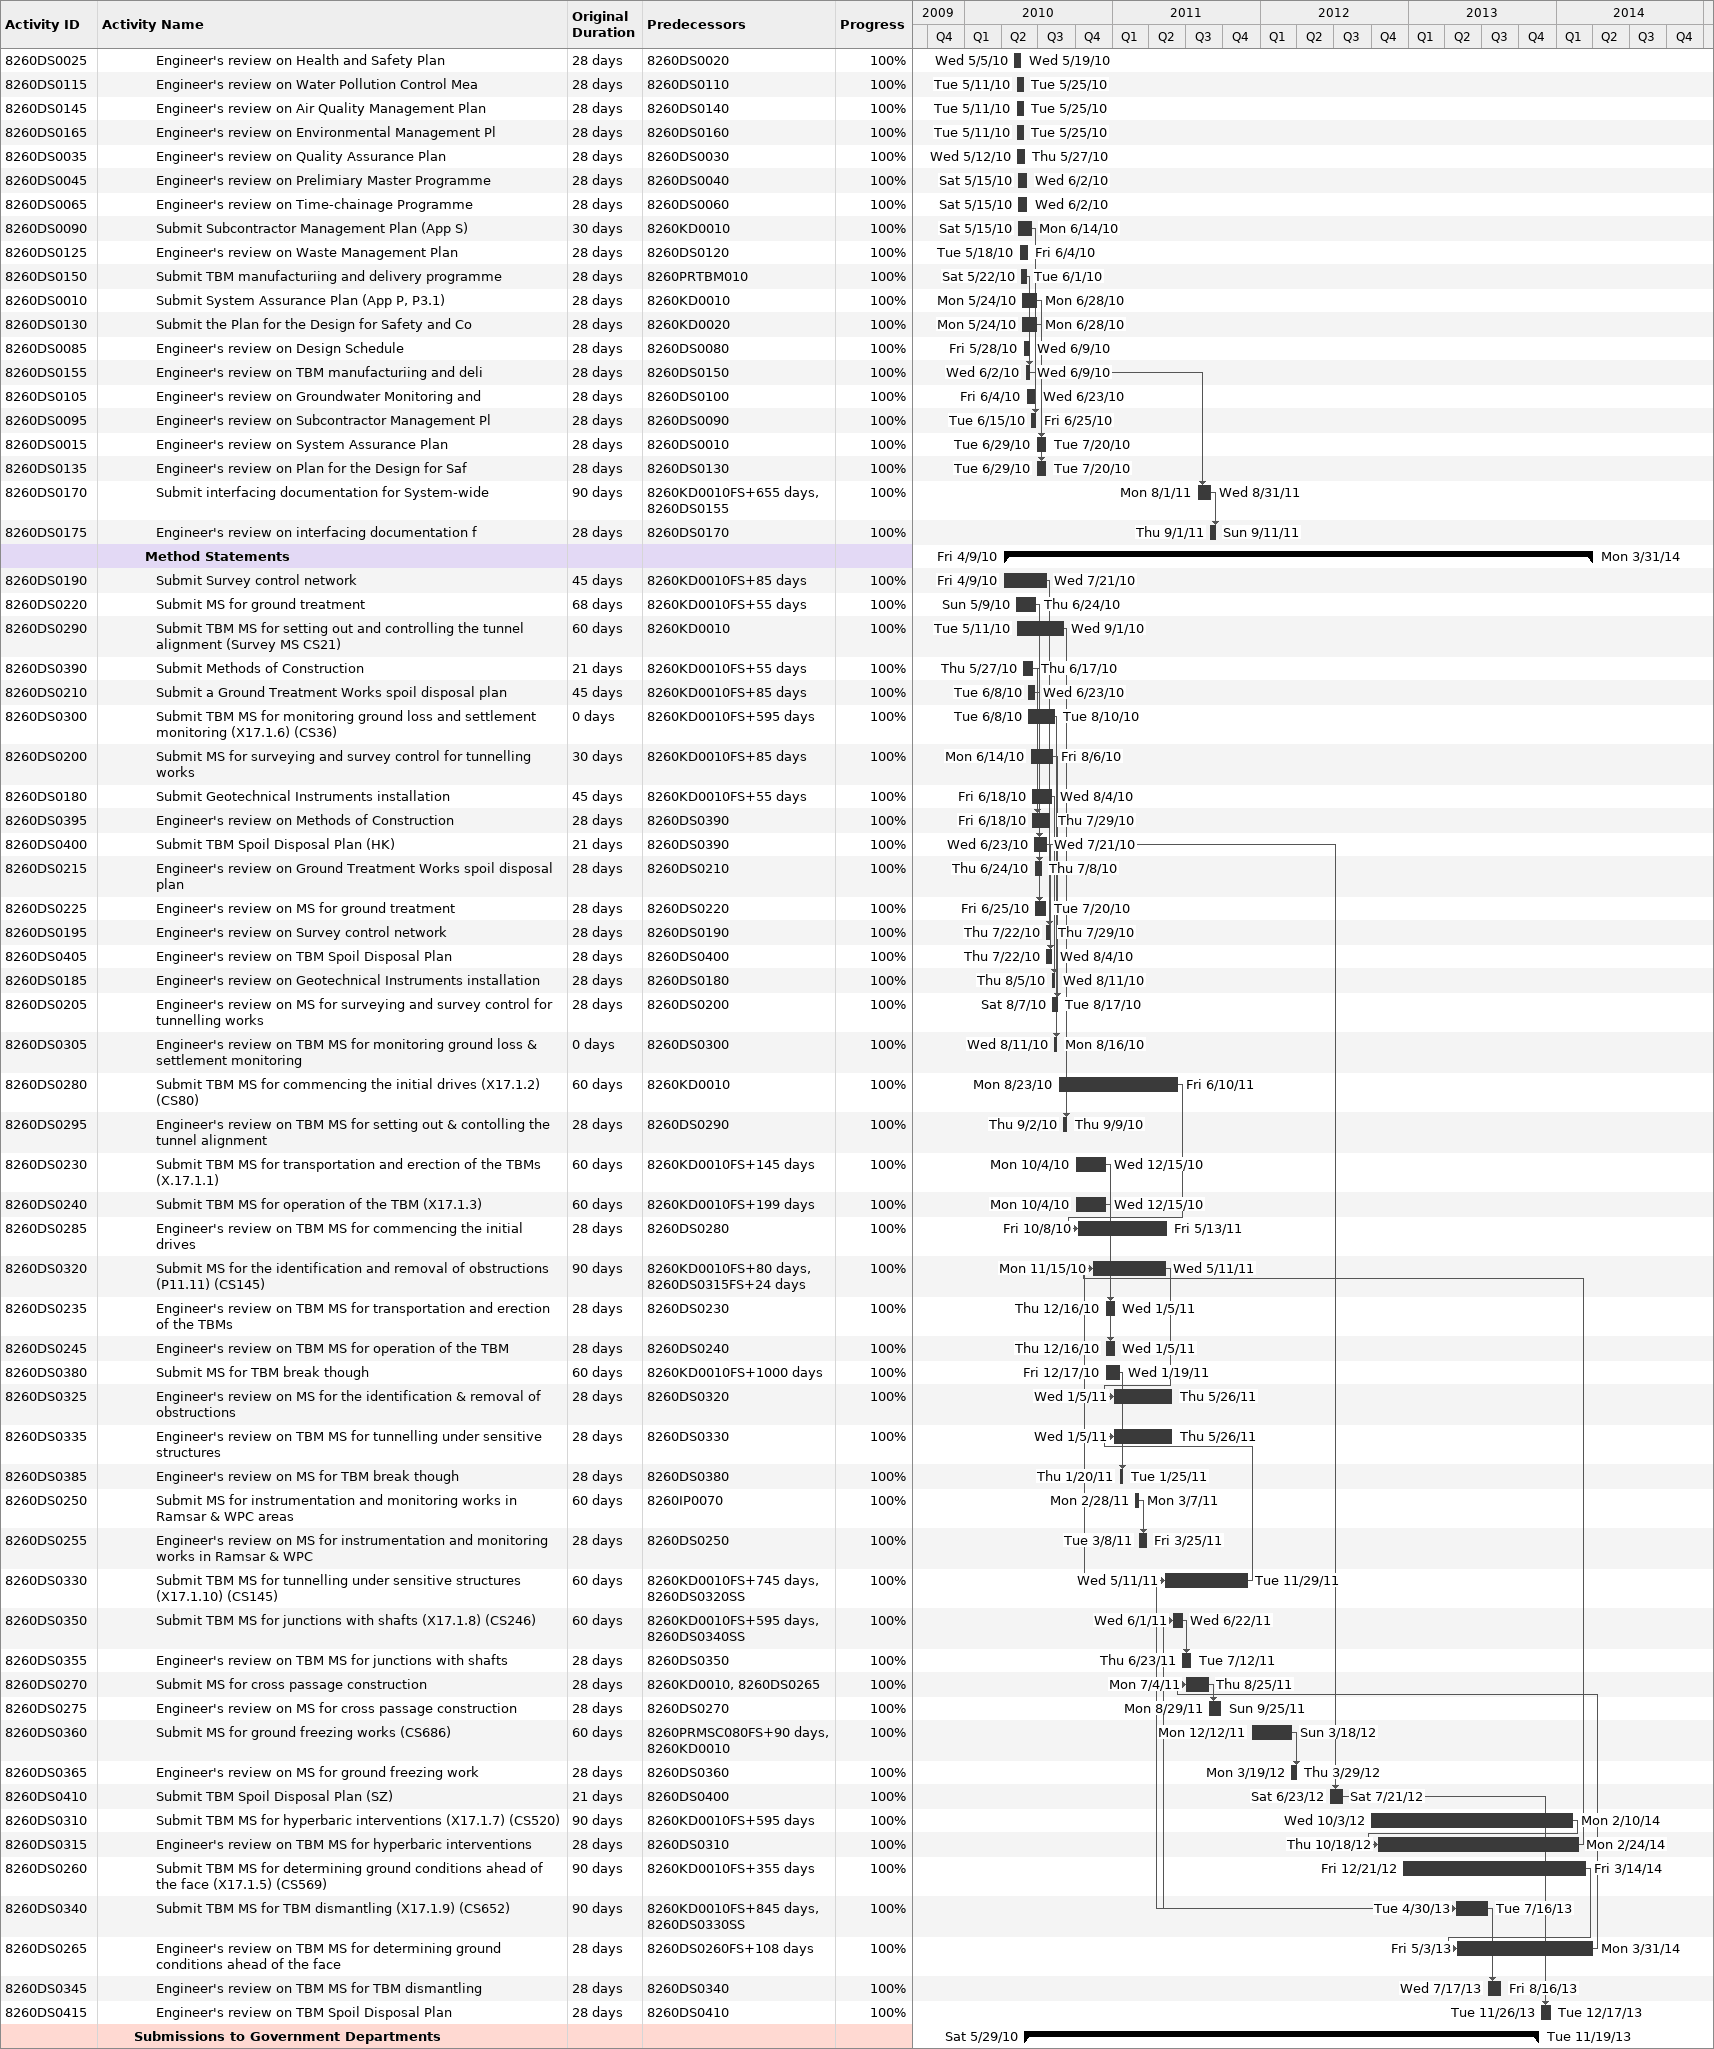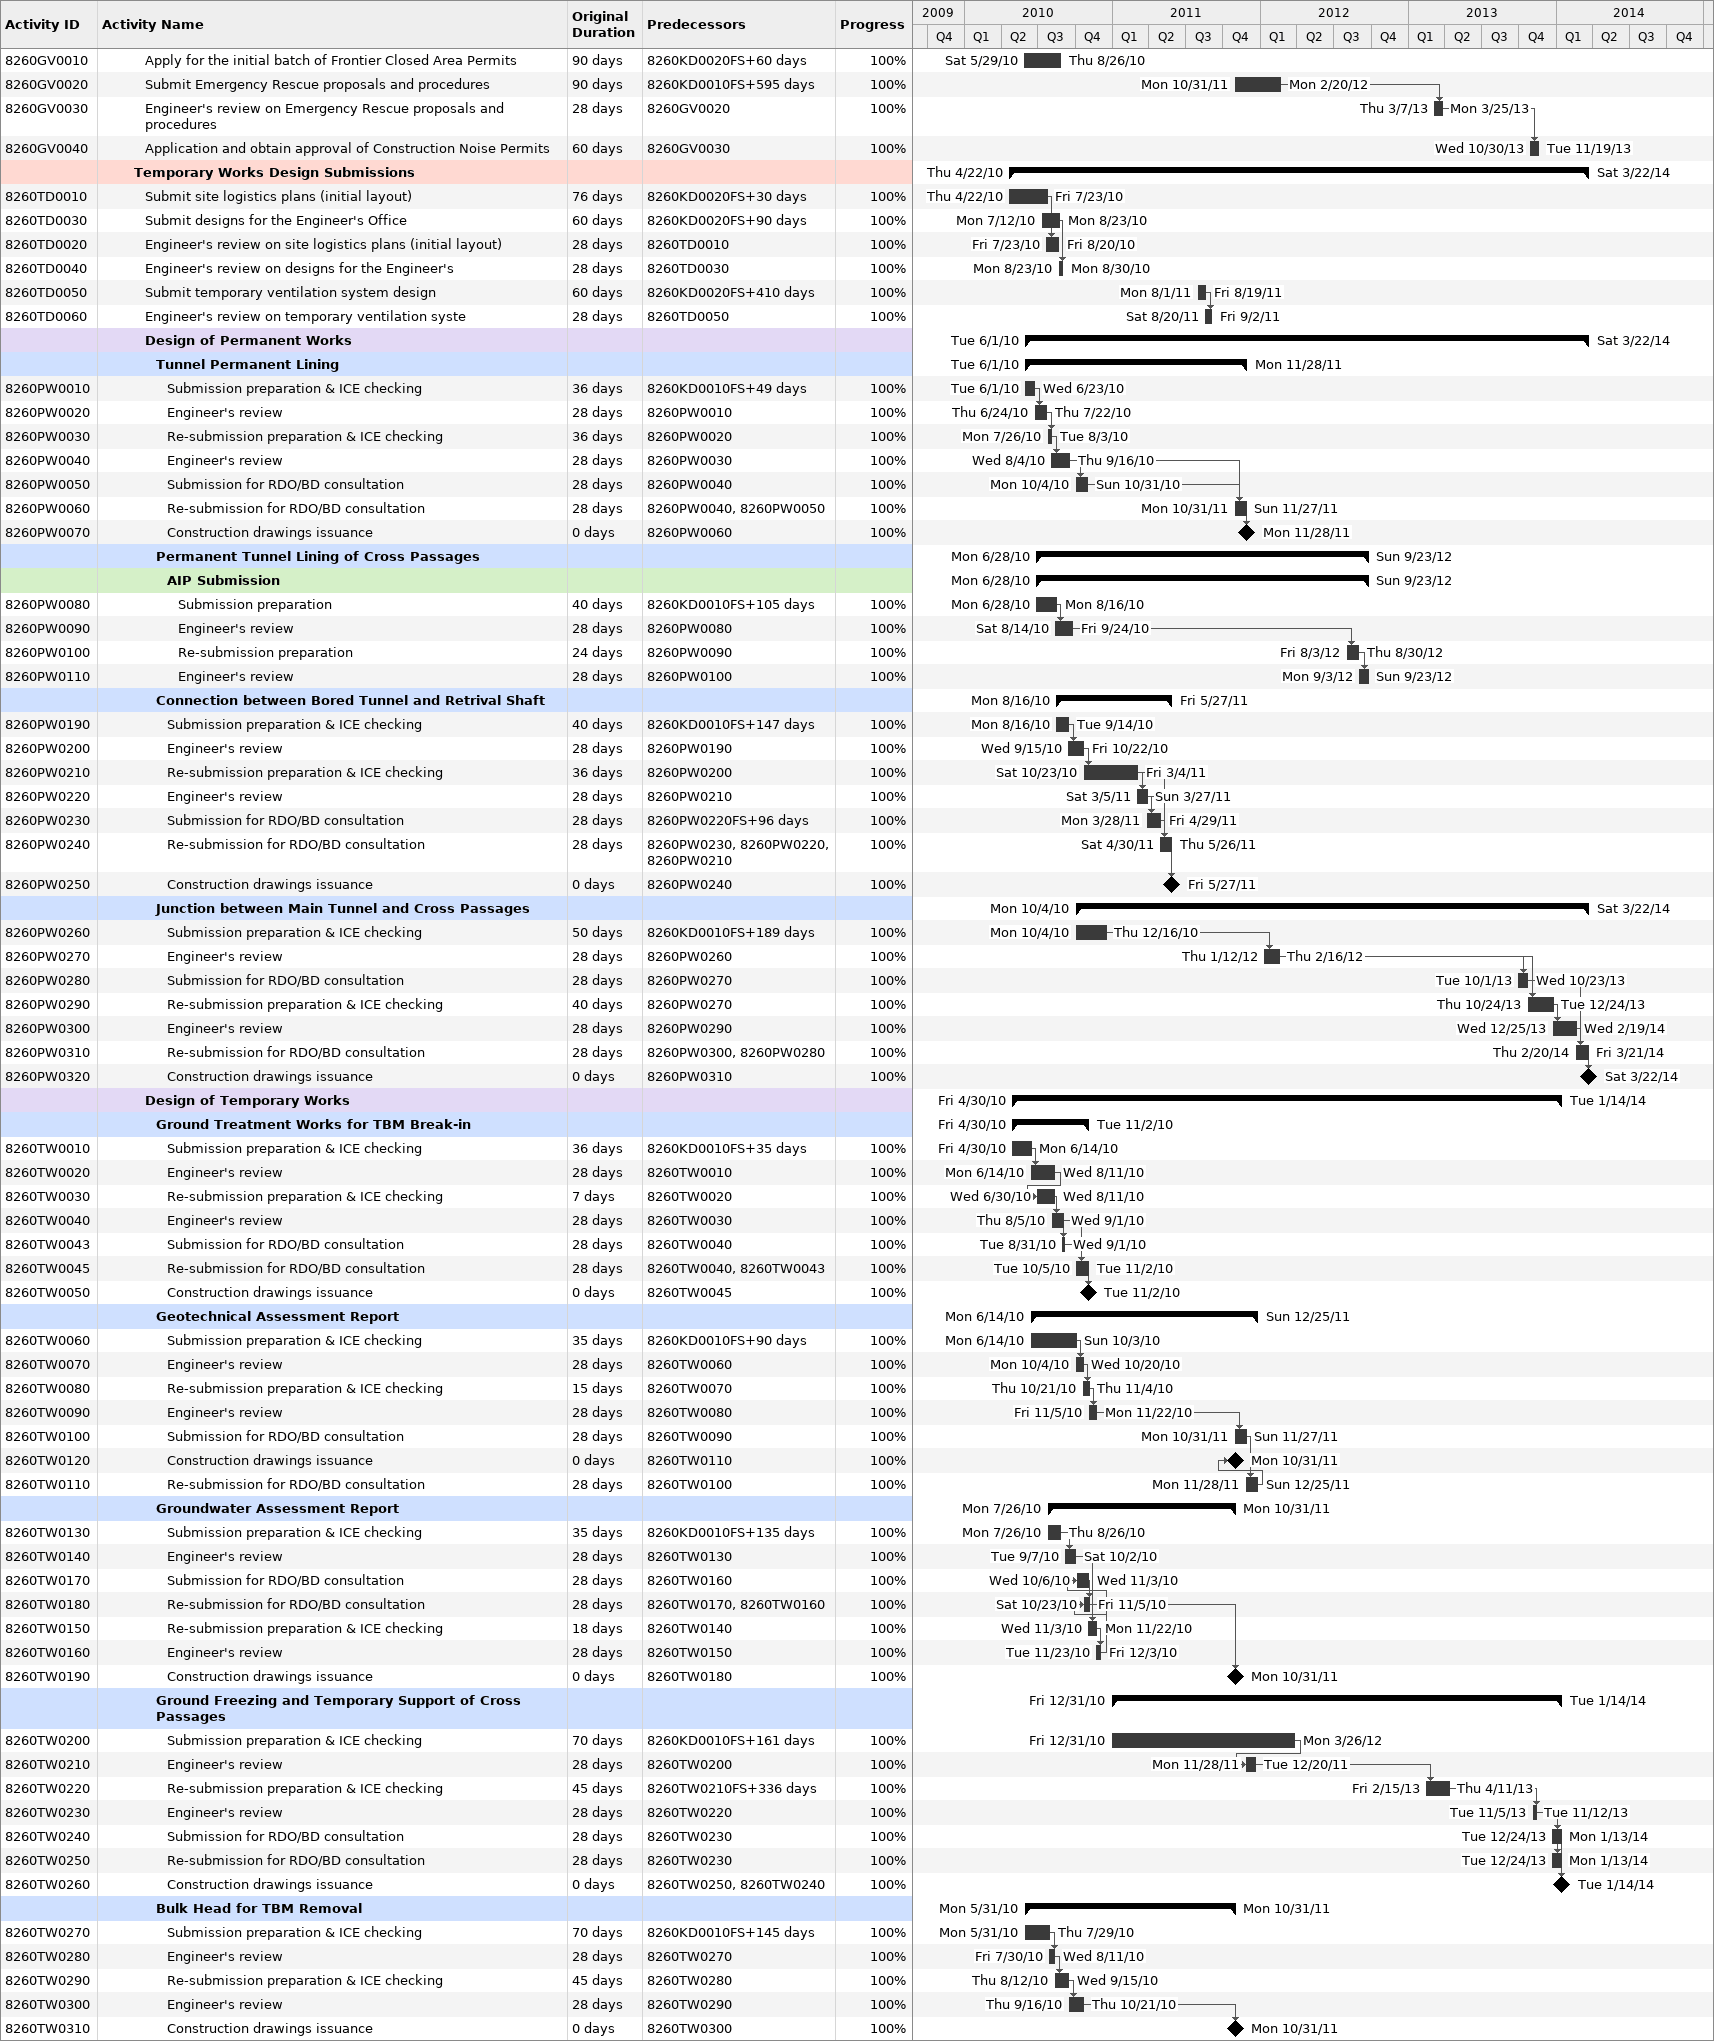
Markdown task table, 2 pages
| ID | Level | Task | Original duration | Start | Finish | Predecessors | % complete |
|---|---|---|---|---|---|---|---|
| 8260DS0025 | 6 | Engineer's review on Health and Safety Plan | 28d | 2010-05-05 | 2010-05-19 | 8260DS0020 | 100 |
| 8260DS0115 | 6 | Engineer's review on Water Pollution Control Mea | 28d | 2010-05-11 | 2010-05-25 | 8260DS0110 | 100 |
| 8260DS0145 | 6 | Engineer's review on Air Quality Management Plan | 28d | 2010-05-11 | 2010-05-25 | 8260DS0140 | 100 |
| 8260DS0165 | 6 | Engineer's review on Environmental Management Pl | 28d | 2010-05-11 | 2010-05-25 | 8260DS0160 | 100 |
| 8260DS0035 | 6 | Engineer's review on Quality Assurance Plan | 28d | 2010-05-12 | 2010-05-27 | 8260DS0030 | 100 |
| 8260DS0045 | 6 | Engineer's review on Prelimiary Master Programme | 28d | 2010-05-15 | 2010-06-02 | 8260DS0040 | 100 |
| 8260DS0065 | 6 | Engineer's review on Time-chainage Programme | 28d | 2010-05-15 | 2010-06-02 | 8260DS0060 | 100 |
| 8260DS0090 | 6 | Submit Subcontractor Management Plan (App S) | 30d | 2010-05-15 | 2010-06-14 | 8260KD0010 | 100 |
| 8260DS0125 | 6 | Engineer's review on Waste Management Plan | 28d | 2010-05-18 | 2010-06-04 | 8260DS0120 | 100 |
| 8260DS0150 | 6 | Submit TBM manufacturiing and delivery programme | 28d | 2010-05-22 | 2010-06-01 | 8260PRTBM010 | 100 |
| 8260DS0010 | 6 | Submit System Assurance Plan (App P, P3.1) | 28d | 2010-05-24 | 2010-06-28 | 8260KD0010 | 100 |
| 8260DS0130 | 6 | Submit the Plan for the Design for Safety and Co | 28d | 2010-05-24 | 2010-06-28 | 8260KD0020 | 100 |
| 8260DS0085 | 6 | Engineer's review on Design Schedule | 28d | 2010-05-28 | 2010-06-09 | 8260DS0080 | 100 |
| 8260DS0155 | 6 | Engineer's review on TBM manufacturiing and deli | 28d | 2010-06-02 | 2010-06-09 | 8260DS0150 | 100 |
| 8260DS0105 | 6 | Engineer's review on Groundwater Monitoring and | 28d | 2010-06-04 | 2010-06-23 | 8260DS0100 | 100 |
| 8260DS0095 | 6 | Engineer's review on Subcontractor Management Pl | 28d | 2010-06-15 | 2010-06-25 | 8260DS0090 | 100 |
| 8260DS0015 | 6 | Engineer's review on System Assurance Plan | 28d | 2010-06-29 | 2010-07-20 | 8260DS0010 | 100 |
| 8260DS0135 | 6 | Engineer's review on Plan for the Design for Saf | 28d | 2010-06-29 | 2010-07-20 | 8260DS0130 | 100 |
| 8260DS0170 | 6 | Submit interfacing documentation for System-wide | 90d | 2011-08-01 | 2011-08-31 | 8260KD0010FS+655d, 8260DS0155 | 100 |
| 8260DS0175 | 6 | Engineer's review on interfacing documentation f | 28d | 2011-09-01 | 2011-09-11 | 8260DS0170 | 100 |
|  | 5 | **Method Statements** |  | 2010-04-09 | 2014-03-31 |  |  |
| 8260DS0190 | 6 | Submit Survey control network | 45d | 2010-04-09 | 2010-07-21 | 8260KD0010FS+85d | 100 |
| 8260DS0220 | 6 | Submit MS for ground treatment | 68d | 2010-05-09 | 2010-06-24 | 8260KD0010FS+55d | 100 |
| 8260DS0290 | 6 | Submit TBM MS for setting out and controlling the tunnel alignment (Survey MS CS21) | 60d | 2010-05-11 | 2010-09-01 | 8260KD0010 | 100 |
| 8260DS0390 | 6 | Submit Methods of Construction | 21d | 2010-05-27 | 2010-06-17 | 8260KD0010FS+55d | 100 |
| 8260DS0210 | 6 | Submit a Ground Treatment Works spoil disposal plan | 45d | 2010-06-08 | 2010-06-23 | 8260KD0010FS+85d | 100 |
| 8260DS0300 | 6 | Submit TBM MS for monitoring ground loss and settlement monitoring (X17.1.6) (CS36) | 0d | 2010-06-08 | 2010-08-10 | 8260KD0010FS+595d | 100 |
| 8260DS0200 | 6 | Submit MS for surveying and survey control for tunnelling works | 30d | 2010-06-14 | 2010-08-06 | 8260KD0010FS+85d | 100 |
| 8260DS0180 | 6 | Submit Geotechnical Instruments installation | 45d | 2010-06-18 | 2010-08-04 | 8260KD0010FS+55d | 100 |
| 8260DS0395 | 6 | Engineer's review on Methods of Construction | 28d | 2010-06-18 | 2010-07-29 | 8260DS0390 | 100 |
| 8260DS0400 | 6 | Submit TBM Spoil Disposal Plan (HK) | 21d | 2010-06-23 | 2010-07-21 | 8260DS0390 | 100 |
| 8260DS0215 | 6 | Engineer's review on Ground Treatment Works spoil disposal plan | 28d | 2010-06-24 | 2010-07-08 | 8260DS0210 | 100 |
| 8260DS0225 | 6 | Engineer's review on MS for ground treatment | 28d | 2010-06-25 | 2010-07-20 | 8260DS0220 | 100 |
| 8260DS0195 | 6 | Engineer's review on Survey control network | 28d | 2010-07-22 | 2010-07-29 | 8260DS0190 | 100 |
| 8260DS0405 | 6 | Engineer's review on TBM Spoil Disposal Plan | 28d | 2010-07-22 | 2010-08-04 | 8260DS0400 | 100 |
| 8260DS0185 | 6 | Engineer's review on Geotechnical Instruments installation | 28d | 2010-08-05 | 2010-08-11 | 8260DS0180 | 100 |
| 8260DS0205 | 6 | Engineer's review on MS for surveying and survey control for tunnelling works | 28d | 2010-08-07 | 2010-08-17 | 8260DS0200 | 100 |
| 8260DS0305 | 6 | Engineer's review on TBM MS for monitoring ground loss & settlement monitoring | 0d | 2010-08-11 | 2010-08-16 | 8260DS0300 | 100 |
| 8260DS0280 | 6 | Submit TBM MS for commencing the initial drives (X17.1.2) (CS80) | 60d | 2010-08-23 | 2011-06-10 | 8260KD0010 | 100 |
| 8260DS0295 | 6 | Engineer's review on TBM MS for setting out & contolling the tunnel alignment | 28d | 2010-09-02 | 2010-09-09 | 8260DS0290 | 100 |
| 8260DS0230 | 6 | Submit TBM MS for transportation and erection of the TBMs (X.17.1.1) | 60d | 2010-10-04 | 2010-12-15 | 8260KD0010FS+145d | 100 |
| 8260DS0240 | 6 | Submit TBM MS for operation of the TBM (X17.1.3) | 60d | 2010-10-04 | 2010-12-15 | 8260KD0010FS+199d | 100 |
| 8260DS0285 | 6 | Engineer's review on TBM MS for commencing the initial drives | 28d | 2010-10-08 | 2011-05-13 | 8260DS0280 | 100 |
| 8260DS0320 | 6 | Submit MS for the identification and removal of obstructions (P11.11) (CS145) | 90d | 2010-11-15 | 2011-05-11 | 8260KD0010FS+80d, 8260DS0315FS+24d | 100 |
| 8260DS0235 | 6 | Engineer's review on TBM MS for transportation and erection of the TBMs | 28d | 2010-12-16 | 2011-01-05 | 8260DS0230 | 100 |
| 8260DS0245 | 6 | Engineer's review on TBM MS for operation of the TBM | 28d | 2010-12-16 | 2011-01-05 | 8260DS0240 | 100 |
| 8260DS0380 | 6 | Submit MS for TBM break though | 60d | 2010-12-17 | 2011-01-19 | 8260KD0010FS+1000d | 100 |
| 8260DS0325 | 6 | Engineer's review on MS for the identification & removal of obstructions | 28d | 2011-01-05 | 2011-05-26 | 8260DS0320 | 100 |
| 8260DS0335 | 6 | Engineer's review on TBM MS for tunnelling under sensitive structures | 28d | 2011-01-05 | 2011-05-26 | 8260DS0330 | 100 |
| 8260DS0385 | 6 | Engineer's review on MS for TBM break though | 28d | 2011-01-20 | 2011-01-25 | 8260DS0380 | 100 |
| 8260DS0250 | 6 | Submit MS for instrumentation and monitoring works in Ramsar & WPC areas | 60d | 2011-02-28 | 2011-03-07 | 8260IP0070 | 100 |
| 8260DS0255 | 6 | Engineer's review on MS for instrumentation and monitoring works in Ramsar & WPC | 28d | 2011-03-08 | 2011-03-25 | 8260DS0250 | 100 |
| 8260DS0330 | 6 | Submit TBM MS for tunnelling under sensitive structures (X17.1.10) (CS145) | 60d | 2011-05-11 | 2011-11-29 | 8260KD0010FS+745d, 8260DS0320SS | 100 |
| 8260DS0350 | 6 | Submit TBM MS for junctions with shafts (X17.1.8) (CS246) | 60d | 2011-06-01 | 2011-06-22 | 8260KD0010FS+595d, 8260DS0340SS | 100 |
| 8260DS0355 | 6 | Engineer's review on TBM MS for junctions with shafts | 28d | 2011-06-23 | 2011-07-12 | 8260DS0350 | 100 |
| 8260DS0270 | 6 | Submit MS for cross passage construction | 28d | 2011-07-04 | 2011-08-25 | 8260KD0010, 8260DS0265 | 100 |
| 8260DS0275 | 6 | Engineer's review on MS for cross passage construction | 28d | 2011-08-29 | 2011-09-25 | 8260DS0270 | 100 |
| 8260DS0360 | 6 | Submit MS for ground freezing works (CS686) | 60d | 2011-12-12 | 2012-03-18 | 8260PRMSC080FS+90d, 8260KD0010 | 100 |
| 8260DS0365 | 6 | Engineer's review on MS for ground freezing work | 28d | 2012-03-19 | 2012-03-29 | 8260DS0360 | 100 |
| 8260DS0410 | 6 | Submit TBM Spoil Disposal Plan (SZ) | 21d | 2012-06-23 | 2012-07-21 | 8260DS0400 | 100 |
| 8260DS0310 | 6 | Submit TBM MS for hyperbaric interventions (X17.1.7) (CS520) | 90d | 2012-10-03 | 2014-02-10 | 8260KD0010FS+595d | 100 |
| 8260DS0315 | 6 | Engineer's review on TBM MS for hyperbaric interventions | 28d | 2012-10-18 | 2014-02-24 | 8260DS0310 | 100 |
| 8260DS0260 | 6 | Submit TBM MS for determining ground conditions ahead of the face (X17.1.5) (CS569) | 90d | 2012-12-21 | 2014-03-14 | 8260KD0010FS+355d | 100 |
| 8260DS0340 | 6 | Submit TBM MS for TBM dismantling (X17.1.9) (CS652) | 90d | 2013-04-30 | 2013-07-16 | 8260KD0010FS+845d, 8260DS0330SS | 100 |
| 8260DS0265 | 6 | Engineer's review on TBM MS for determining ground conditions ahead of the face | 28d | 2013-05-03 | 2014-03-31 | 8260DS0260FS+108d | 100 |
| 8260DS0345 | 6 | Engineer's review on TBM MS for TBM dismantling | 28d | 2013-07-17 | 2013-08-16 | 8260DS0340 | 100 |
| 8260DS0415 | 6 | Engineer's review on TBM Spoil Disposal Plan | 28d | 2013-11-26 | 2013-12-17 | 8260DS0410 | 100 |
|  | 4 | **Submissions to Government Departments** |  | 2010-05-29 | 2013-11-19 |  |  |
| 8260GV0010 | 5 | Apply for the initial batch of Frontier Closed Area Permits | 90d | 2010-05-29 | 2010-08-26 | 8260KD0020FS+60d | 100 |
| 8260GV0020 | 5 | Submit Emergency Rescue proposals and procedures | 90d | 2011-10-31 | 2012-02-20 | 8260KD0010FS+595d | 100 |
| 8260GV0030 | 5 | Engineer's review on Emergency Rescue proposals and procedures | 28d | 2013-03-07 | 2013-03-25 | 8260GV0020 | 100 |
| 8260GV0040 | 5 | Application and obtain approval of Construction Noise Permits | 60d | 2013-10-30 | 2013-11-19 | 8260GV0030 | 100 |
|  | 4 | **Temporary Works Design Submissions** |  | 2010-04-22 | 2014-03-22 |  |  |
| 8260TD0010 | 5 | Submit site logistics plans (initial layout) | 76d | 2010-04-22 | 2010-07-23 | 8260KD0020FS+30d | 100 |
| 8260TD0030 | 5 | Submit designs for the Engineer's Office | 60d | 2010-07-12 | 2010-08-23 | 8260KD0020FS+90d | 100 |
| 8260TD0020 | 5 | Engineer's review on site logistics plans (initial layout) | 28d | 2010-07-23 | 2010-08-20 | 8260TD0010 | 100 |
| 8260TD0040 | 5 | Engineer's review on designs for the Engineer's | 28d | 2010-08-23 | 2010-08-30 | 8260TD0030 | 100 |
| 8260TD0050 | 5 | Submit temporary ventilation system design | 60d | 2011-08-01 | 2011-08-19 | 8260KD0020FS+410d | 100 |
| 8260TD0060 | 5 | Engineer's review on temporary ventilation syste | 28d | 2011-08-20 | 2011-09-02 | 8260TD0050 | 100 |
|  | 5 | **Design of Permanent Works** |  | 2010-06-01 | 2014-03-22 |  |  |
|  | 6 | **Tunnel Permanent Lining** |  | 2010-06-01 | 2011-11-28 |  |  |
| 8260PW0010 | 7 | Submission preparation & ICE checking | 36d | 2010-06-01 | 2010-06-23 | 8260KD0010FS+49d | 100 |
| 8260PW0020 | 7 | Engineer's review | 28d | 2010-06-24 | 2010-07-22 | 8260PW0010 | 100 |
| 8260PW0030 | 7 | Re-submission preparation & ICE checking | 36d | 2010-07-26 | 2010-08-03 | 8260PW0020 | 100 |
| 8260PW0040 | 7 | Engineer's review | 28d | 2010-08-04 | 2010-09-16 | 8260PW0030 | 100 |
| 8260PW0050 | 7 | Submission for RDO/BD consultation | 28d | 2010-10-04 | 2010-10-31 | 8260PW0040 | 100 |
| 8260PW0060 | 7 | Re-submission for RDO/BD consultation | 28d | 2011-10-31 | 2011-11-27 | 8260PW0040, 8260PW0050 | 100 |
| 8260PW0070 | 7 | Construction drawings issuance | 0d | 2011-11-28 | 2011-11-28 | 8260PW0060 | 100 |
|  | 6 | **Permanent Tunnel Lining of Cross Passages** |  | 2010-06-28 | 2012-09-23 |  |  |
|  | 7 | **AIP Submission** |  | 2010-06-28 | 2012-09-23 |  |  |
| 8260PW0080 | 8 | Submission preparation | 40d | 2010-06-28 | 2010-08-16 | 8260KD0010FS+105d | 100 |
| 8260PW0090 | 8 | Engineer's review | 28d | 2010-08-14 | 2010-09-24 | 8260PW0080 | 100 |
| 8260PW0100 | 8 | Re-submission preparation | 24d | 2012-08-03 | 2012-08-30 | 8260PW0090 | 100 |
| 8260PW0110 | 8 | Engineer's review | 28d | 2012-09-03 | 2012-09-23 | 8260PW0100 | 100 |
|  | 6 | **Connection between Bored Tunnel and Retrival Shaft** |  | 2010-08-16 | 2011-05-27 |  |  |
| 8260PW0190 | 7 | Submission preparation & ICE checking | 40d | 2010-08-16 | 2010-09-14 | 8260KD0010FS+147d | 100 |
| 8260PW0200 | 7 | Engineer's review | 28d | 2010-09-15 | 2010-10-22 | 8260PW0190 | 100 |
| 8260PW0210 | 7 | Re-submission preparation & ICE checking | 36d | 2010-10-23 | 2011-03-04 | 8260PW0200 | 100 |
| 8260PW0220 | 7 | Engineer's review | 28d | 2011-03-05 | 2011-03-27 | 8260PW0210 | 100 |
| 8260PW0230 | 7 | Submission for RDO/BD consultation | 28d | 2011-03-28 | 2011-04-29 | 8260PW0220FS+96d | 100 |
| 8260PW0240 | 7 | Re-submission for RDO/BD consultation | 28d | 2011-04-30 | 2011-05-26 | 8260PW0230, 8260PW0220, 8260PW0210 | 100 |
| 8260PW0250 | 7 | Construction drawings issuance | 0d | 2011-05-27 | 2011-05-27 | 8260PW0240 | 100 |
|  | 6 | **Junction between Main Tunnel and Cross Passages** |  | 2010-10-04 | 2014-03-22 |  |  |
| 8260PW0260 | 7 | Submission preparation & ICE checking | 50d | 2010-10-04 | 2010-12-16 | 8260KD0010FS+189d | 100 |
| 8260PW0270 | 7 | Engineer's review | 28d | 2012-01-12 | 2012-02-16 | 8260PW0260 | 100 |
| 8260PW0280 | 7 | Submission for RDO/BD consultation | 28d | 2013-10-01 | 2013-10-23 | 8260PW0270 | 100 |
| 8260PW0290 | 7 | Re-submission preparation & ICE checking | 40d | 2013-10-24 | 2013-12-24 | 8260PW0270 | 100 |
| 8260PW0300 | 7 | Engineer's review | 28d | 2013-12-25 | 2014-02-19 | 8260PW0290 | 100 |
| 8260PW0310 | 7 | Re-submission for RDO/BD consultation | 28d | 2014-02-20 | 2014-03-21 | 8260PW0300, 8260PW0280 | 100 |
| 8260PW0320 | 7 | Construction drawings issuance | 0d | 2014-03-22 | 2014-03-22 | 8260PW0310 | 100 |
|  | 5 | **Design of Temporary Works** |  | 2010-04-30 | 2014-01-14 |  |  |
|  | 6 | **Ground Treatment Works for TBM Break-in** |  | 2010-04-30 | 2010-11-02 |  |  |
| 8260TW0010 | 7 | Submission preparation & ICE checking | 36d | 2010-04-30 | 2010-06-14 | 8260KD0010FS+35d | 100 |
| 8260TW0020 | 7 | Engineer's review | 28d | 2010-06-14 | 2010-08-11 | 8260TW0010 | 100 |
| 8260TW0030 | 7 | Re-submission preparation & ICE checking | 7d | 2010-06-30 | 2010-08-11 | 8260TW0020 | 100 |
| 8260TW0040 | 7 | Engineer's review | 28d | 2010-08-05 | 2010-09-01 | 8260TW0030 | 100 |
| 8260TW0043 | 7 | Submission for RDO/BD consultation | 28d | 2010-08-31 | 2010-09-01 | 8260TW0040 | 100 |
| 8260TW0045 | 7 | Re-submission for RDO/BD consultation | 28d | 2010-10-05 | 2010-11-02 | 8260TW0040, 8260TW0043 | 100 |
| 8260TW0050 | 7 | Construction drawings issuance | 0d | 2010-11-02 | 2010-11-02 | 8260TW0045 | 100 |
|  | 6 | **Geotechnical Assessment Report** |  | 2010-06-14 | 2011-12-25 |  |  |
| 8260TW0060 | 7 | Submission preparation & ICE checking | 35d | 2010-06-14 | 2010-10-03 | 8260KD0010FS+90d | 100 |
| 8260TW0070 | 7 | Engineer's review | 28d | 2010-10-04 | 2010-10-20 | 8260TW0060 | 100 |
| 8260TW0080 | 7 | Re-submission preparation & ICE checking | 15d | 2010-10-21 | 2010-11-04 | 8260TW0070 | 100 |
| 8260TW0090 | 7 | Engineer's review | 28d | 2010-11-05 | 2010-11-22 | 8260TW0080 | 100 |
| 8260TW0100 | 7 | Submission for RDO/BD consultation | 28d | 2011-10-31 | 2011-11-27 | 8260TW0090 | 100 |
| 8260TW0120 | 7 | Construction drawings issuance | 0d | 2011-10-31 | 2011-10-31 | 8260TW0110 | 100 |
| 8260TW0110 | 7 | Re-submission for RDO/BD consultation | 28d | 2011-11-28 | 2011-12-25 | 8260TW0100 | 100 |
|  | 6 | **Groundwater Assessment Report** |  | 2010-07-26 | 2011-10-31 |  |  |
| 8260TW0130 | 7 | Submission preparation & ICE checking | 35d | 2010-07-26 | 2010-08-26 | 8260KD0010FS+135d | 100 |
| 8260TW0140 | 7 | Engineer's review | 28d | 2010-09-07 | 2010-10-02 | 8260TW0130 | 100 |
| 8260TW0170 | 7 | Submission for RDO/BD consultation | 28d | 2010-10-06 | 2010-11-03 | 8260TW0160 | 100 |
| 8260TW0180 | 7 | Re-submission for RDO/BD consultation | 28d | 2010-10-23 | 2010-11-05 | 8260TW0170, 8260TW0160 | 100 |
| 8260TW0150 | 7 | Re-submission preparation & ICE checking | 18d | 2010-11-03 | 2010-11-22 | 8260TW0140 | 100 |
| 8260TW0160 | 7 | Engineer's review | 28d | 2010-11-23 | 2010-12-03 | 8260TW0150 | 100 |
| 8260TW0190 | 7 | Construction drawings issuance | 0d | 2011-10-31 | 2011-10-31 | 8260TW0180 | 100 |
|  | 6 | **Ground Freezing and Temporary Support of Cross Passages** |  | 2010-12-31 | 2014-01-14 |  |  |
| 8260TW0200 | 7 | Submission preparation & ICE checking | 70d | 2010-12-31 | 2012-03-26 | 8260KD0010FS+161d | 100 |
| 8260TW0210 | 7 | Engineer's review | 28d | 2011-11-28 | 2011-12-20 | 8260TW0200 | 100 |
| 8260TW0220 | 7 | Re-submission preparation & ICE checking | 45d | 2013-02-15 | 2013-04-11 | 8260TW0210FS+336d | 100 |
| 8260TW0230 | 7 | Engineer's review | 28d | 2013-11-05 | 2013-11-12 | 8260TW0220 | 100 |
| 8260TW0240 | 7 | Submission for RDO/BD consultation | 28d | 2013-12-24 | 2014-01-13 | 8260TW0230 | 100 |
| 8260TW0250 | 7 | Re-submission for RDO/BD consultation | 28d | 2013-12-24 | 2014-01-13 | 8260TW0230 | 100 |
| 8260TW0260 | 7 | Construction drawings issuance | 0d | 2014-01-14 | 2014-01-14 | 8260TW0250, 8260TW0240 | 100 |
|  | 6 | **Bulk Head for TBM Removal** |  | 2010-05-31 | 2011-10-31 |  |  |
| 8260TW0270 | 7 | Submission preparation & ICE checking | 70d | 2010-05-31 | 2010-07-29 | 8260KD0010FS+145d | 100 |
| 8260TW0280 | 7 | Engineer's review | 28d | 2010-07-30 | 2010-08-11 | 8260TW0270 | 100 |
| 8260TW0290 | 7 | Re-submission preparation & ICE checking | 45d | 2010-08-12 | 2010-09-15 | 8260TW0280 | 100 |
| 8260TW0300 | 7 | Engineer's review | 28d | 2010-09-16 | 2010-10-21 | 8260TW0290 | 100 |
| 8260TW0310 | 7 | Construction drawings issuance | 0d | 2011-10-31 | 2011-10-31 | 8260TW0300 | 100 |
